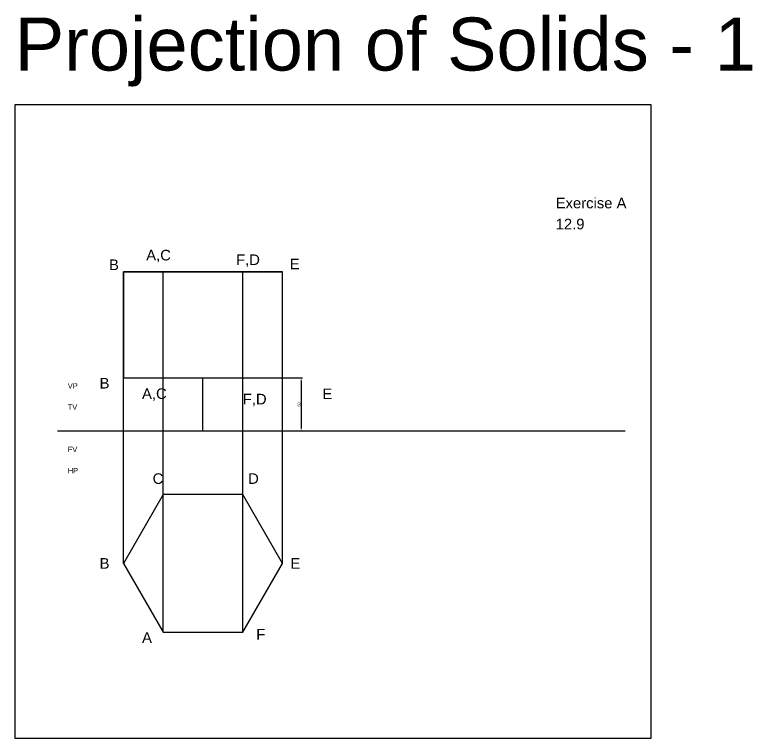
# Model space of a CAD drawing. Header units: millimetres. Extents: x 0 to 4015, y -1390 to 313.
# Drawn here: x 1050 to 1745, y -380 to 303 of the extents above; entities that cross this region are included whole.
import ezdxf

# ---------------------------------------------------------------- set-up
doc = ezdxf.new("R2010")
doc.units = ezdxf.units.MM
doc.header["$PDMODE"] = 3
doc.header["$PDSIZE"] = 5
doc.styles.get("Standard").update_dxf_attribs({"font": 'arial.ttf'})
doc.dimstyles.new('ISO-25', dxfattribs={"dimtxt": 2.5, "dimasz": 2.5, "dimexe": 1.25, "dimexo": 0.625, "dimtad": 1, "dimtxsty": 'Standard', "dimcen": 2.5, "dimadec": 0, "dimazin": 0, "dimtfac": 1, "dimtmove": 0, "dimatfit": 3, "dimfxl": 1, "dimarcsym": 0})

# ---------------------------------------------------------------- blocks, each defined once
blk = doc.blocks.new('*D333')
at = {"color": 0, "lineweight": -2, "transparency": 16777216}
for p, q in [((1228.1, -40), (1321.25, -40)), ((1320, -42.5), (1320, -87.5)), ((1228.1, -90), (1321.25, -90))]:
    blk.add_line(p, q, dxfattribs=at)
at = {"color": 0, "transparency": 16777216}
for points in [[(1319.58, -42.5), (1320.42, -42.5), (1320, -40)], [(1319.58, -87.5), (1320.42, -87.5), (1320, -90)]]:
    blk.add_solid(points, dxfattribs=at)
at = {"layer": 'Defpoints', "color": 0, "transparency": 16777216}
for p in [(1227.48, -40), (1227.48, -90), (1320, -90)]:
    blk.add_point(p, dxfattribs=at)
at = {"color": 0, "transparency": 16777216, "insert": (1318.1, -65), "char_height": 2.5, "attachment_point": 5, "rotation": 90}
blk.add_mtext('50', dxfattribs=at)

msp = doc.modelspace()

# ---------------------------------------------------------------- linework, layer by layer
at = {"color": 4}
for p, q in [((1152.48, -90), (1152.48, 60)), ((1152.48, 60), (1302.48, 60)), ((1302.48, -90), (1302.48, 60)), ((1189.98, -90), (1189.98, -40)), ((1227.48, -90), (1227.48, -40)), ((1264.98, -90), (1264.98, -40)), ((1152.48, -215.048), (1152.48, -90)), ((1189.98, -150.096), (1189.98, -90)), ((1264.98, -150.096), (1264.98, -90)), ((1302.48, -215.048), (1302.48, -90)), ((1189.98, -280), (1189.98, -150.096)), ((1264.98, -280), (1264.98, -150.096))]:
    msp.add_line(p, q, dxfattribs=at)
at = {"color": 6, "lineweight": 30}
for p, q in [((1227.48, 60), (1152.48, 60)), ((1152.48, 60), (1152.48, -40)), ((1189.98, -40), (1189.98, 60)), ((1302.48, 60), (1227.48, 60)), ((1264.98, -40), (1264.98, 60)), ((1302.48, -40), (1302.48, 60)), ((1152.48, -40), (1240, -40)), ((1240, -40), (1302.48, -40))]:
    msp.add_line(p, q, dxfattribs=at)
msp.add_line((1090.34, -90), (1625.559, -90))
for points in [[(1050.019, -380), (1650.019, -380), (1650, 217.723), (1050, 217.723)], [(1189.98, -280), (1264.98, -280), (1302.48, -215.048), (1264.98, -150.096), (1189.98, -150.096), (1152.48, -215.048)]]:
    msp.add_lwpolyline(points, close=True)

# ---------------------------------------------------------------- texts
at = {"color": 3}
msp.add_text('Projection of Solids - 1', height=50, dxfattribs=at).set_placement((1050, 250))
at = {"color": 1, "lineweight": 30}
for s, p in [('Exercise A', (1560, 120)), ('12.9', (1560, 100.164))]:
    msp.add_text(s, height=10, dxfattribs=at).set_placement(p)
for s, height, p in [('A,C', 10, (1173.962, 70.848)), ('F,D', 10, (1258.653, 66.5)), ('B', 10, (1138.9, 61.769)), ('E', 10, (1309.395, 62.457)), ('B', 10, (1130, -50)), ('VP', 5, (1100, -50)), ('A,C', 10, (1170, -59.829)), ('F,D', 10, (1264.98, -65)), ('E', 10, (1340, -60)), ('TV', 5, (1100, -70)), ('FV', 5, (1100, -110)), ('HP', 5, (1100, -130)), ('HP', 5, (1100, -130)), ('C', 10, (1180, -140)), ('D', 10, (1270, -140)), ('B', 10, (1130, -220)), ('E', 10, (1309.98, -220)), ('F', 10, (1277.703, -286.821)), ('A', 10, (1170, -290))]:
    msp.add_text(s, height=height).set_placement(p)

# ---------------------------------------------------------------- dimensions: what is measured, and where the dimension line sits
at = {"color": 4}
dim = msp.add_linear_dim(base=(1320, -90), p1=(1227.48, -40), p2=(1227.48, -90), angle=90, dimstyle='ISO-25', dxfattribs=at)
dim.commit()
dim.dimension.update_dxf_attribs({"geometry": '*D333', "text_midpoint": (1318.099, -65)})

doc.saveas('drawing.dxf')
